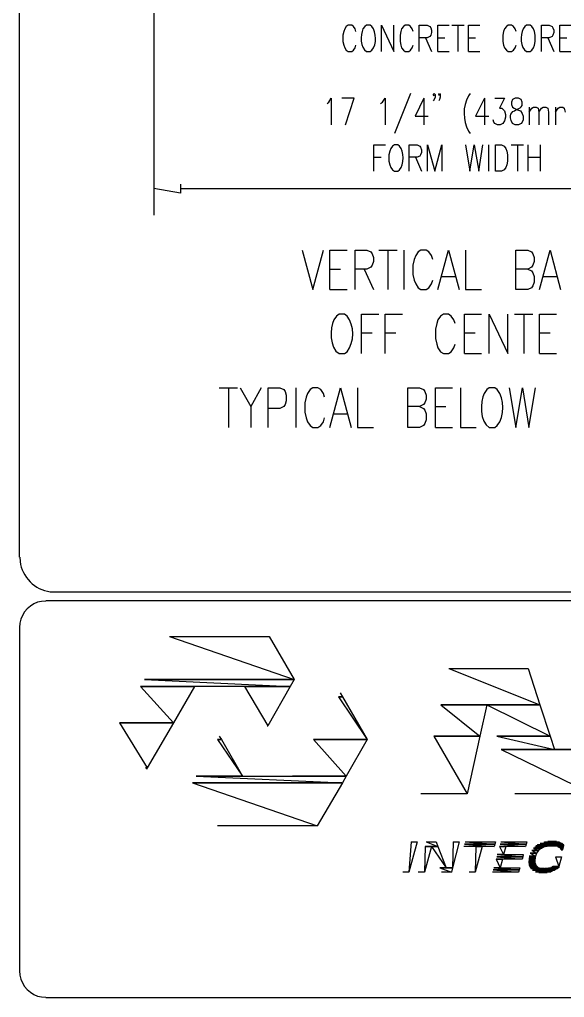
# Model space of a CAD drawing. Header units: millimetres. Extents: x 14 to 201, y 16 to 268.
# Drawn here: x 13.8 to 63, y 15.6 to 104 of the extents above; entities that cross this region are included whole.
import ezdxf

# ---------------------------------------------------------------- set-up
doc = ezdxf.new("R2010")
doc.units = ezdxf.units.MM
doc.layers.get('0').update_dxf_attribs({"linetype": 'CONTINUOUS'})

msp = doc.modelspace()

# ---------------------------------------------------------------- linework, layer by layer
at = {"color": 0}
for p, q in [((13.8424, 55.4136), (13.8424, 264.541)), ((25.9719, 112.861), (25.9719, 86.3177)), ((43.5183, 103.484), (43.349, 103.378)), ((43.8369, 103.484), (43.5183, 103.484)), ((43.9843, 103.378), (43.8369, 103.484)), ((45.1693, 103.484), (45.0219, 103.378)), ((45.4875, 103.484), (45.1693, 103.484)), ((45.6572, 103.378), (45.4875, 103.484)), ((46.524, 101.092), (46.524, 103.484)), ((46.524, 103.484), (47.6458, 101.092)), ((47.6458, 101.092), (47.6458, 103.484)), ((48.6625, 103.484), (48.514, 103.378)), ((48.9797, 103.484), (48.6625, 103.484)), ((49.149, 103.378), (48.9797, 103.484)), ((49.9318, 101.092), (49.9318, 103.484)), ((49.9318, 103.484), (50.6511, 103.484)), ((50.6511, 103.484), (50.884, 103.378)), ((51.6047, 101.092), (51.6047, 103.484)), ((51.6047, 103.484), (52.6411, 103.484)), ((52.874, 103.484), (53.9958, 103.484)), ((53.425, 103.484), (53.425, 101.092)), ((54.3775, 101.092), (54.3775, 103.484)), ((54.3775, 103.484), (55.4136, 103.484)), ((57.9547, 103.484), (57.8058, 103.378)), ((58.2718, 103.484), (57.9547, 103.484)), ((58.4412, 103.378), (58.2718, 103.484)), ((59.6265, 103.484), (59.4568, 103.378)), ((59.9447, 103.484), (59.6265, 103.484)), ((60.0922, 103.378), (59.9447, 103.484)), ((60.9808, 101.092), (60.9808, 103.484)), ((60.9808, 103.484), (61.6797, 103.484)), ((61.6797, 103.484), (61.9333, 103.378)), ((62.6318, 101.092), (62.6318, 103.484)), ((62.6318, 103.484), (63.6693, 103.484)), ((43.1161, 102.912), (43.0318, 102.574)), ((43.0318, 102.574), (43.0318, 102.003)), ((43.2015, 103.145), (43.1161, 102.912)), ((43.349, 103.378), (43.2015, 103.145)), ((44.1537, 103.145), (43.9843, 103.378)), ((44.2172, 102.912), (44.1537, 103.145)), ((45.0219, 103.378), (44.8525, 103.145)), ((48.2808, 102.912), (48.1969, 102.574)), ((48.1969, 102.574), (48.1969, 102.003)), ((48.3443, 103.145), (48.2808, 102.912)), ((48.514, 103.378), (48.3443, 103.145)), ((49.2965, 103.145), (49.149, 103.378)), ((49.3818, 102.912), (49.2965, 103.145)), ((50.884, 103.378), (50.9693, 103.251)), ((50.9693, 102.574), (50.884, 102.468)), ((50.9693, 103.251), (51.0536, 103.018)), ((51.0536, 102.807), (50.9693, 102.574)), ((51.0536, 103.018), (51.0536, 102.807)), ((57.5525, 102.912), (57.489, 102.574)), ((57.489, 102.574), (57.489, 102.003)), ((57.6365, 103.145), (57.5525, 102.912)), ((57.8058, 103.378), (57.6365, 103.145)), ((58.5886, 103.145), (58.4412, 103.378)), ((58.674, 102.912), (58.5886, 103.145)), ((59.4568, 103.378), (59.3094, 103.145)), ((60.2615, 103.145), (60.0922, 103.378)), ((60.3458, 102.912), (60.2615, 103.145)), ((60.409, 102.574), (60.3458, 102.912)), ((60.409, 102.003), (60.409, 102.574)), ((61.9333, 103.378), (61.9965, 103.251)), ((61.9965, 102.574), (61.9333, 102.468)), ((61.9965, 103.251), (62.0818, 103.018)), ((62.0818, 102.807), (61.9965, 102.574)), ((62.0818, 103.018), (62.0818, 102.807)), ((43.0318, 102.003), (43.1161, 101.663)), ((43.1161, 101.663), (43.2015, 101.431)), ((44.1537, 101.431), (44.2172, 101.663)), ((48.1969, 102.003), (48.2808, 101.663)), ((48.2808, 101.663), (48.3443, 101.431)), ((49.2965, 101.431), (49.3818, 101.663)), ((50.6511, 102.342), (49.9318, 102.342)), ((50.5037, 102.342), (51.0536, 101.092)), ((50.884, 102.468), (50.6511, 102.342)), ((51.6047, 102.342), (52.2386, 102.342)), ((54.3775, 102.342), (55.0125, 102.342)), ((57.489, 102.003), (57.5525, 101.663)), ((57.5525, 101.663), (57.6365, 101.431)), ((58.5886, 101.431), (58.674, 101.663)), ((60.2615, 101.431), (60.3458, 101.663)), ((60.3458, 101.663), (60.409, 102.003)), ((61.6797, 102.342), (60.9808, 102.342)), ((61.5322, 102.342), (62.0818, 101.092)), ((61.9333, 102.468), (61.6797, 102.342)), ((62.6318, 102.342), (63.2672, 102.342)), ((43.2015, 101.431), (43.349, 101.22)), ((43.349, 101.22), (43.5183, 101.092)), ((43.5183, 101.092), (43.8369, 101.092)), ((43.8369, 101.092), (43.9843, 101.22)), ((43.9843, 101.22), (44.1537, 101.431)), ((45.1693, 101.092), (45.4875, 101.092)), ((45.4875, 101.092), (45.6572, 101.22)), ((48.3443, 101.431), (48.514, 101.22)), ((48.514, 101.22), (48.6625, 101.092)), ((48.6625, 101.092), (48.9797, 101.092)), ((48.9797, 101.092), (49.149, 101.22)), ((49.149, 101.22), (49.2965, 101.431)), ((51.6047, 101.092), (52.6411, 101.092)), ((54.3775, 101.092), (55.4136, 101.092)), ((57.6365, 101.431), (57.8058, 101.22)), ((57.8058, 101.22), (57.9547, 101.092)), ((57.9547, 101.092), (58.2718, 101.092)), ((58.2718, 101.092), (58.4412, 101.22)), ((58.4412, 101.22), (58.5886, 101.431)), ((59.6265, 101.092), (59.9447, 101.092)), ((59.9447, 101.092), (60.0922, 101.22)), ((60.0922, 101.22), (60.2615, 101.431)), ((62.6318, 101.092), (63.6693, 101.092)), ((49.149, 97.324), (47.709, 93.6833)), ((51.2025, 97.2178), (51.2865, 97.324)), ((51.2865, 97.0911), (51.2025, 97.2178)), ((51.2865, 97.324), (51.3719, 97.2178)), ((51.3719, 97.2178), (51.2865, 97.0911)), ((51.3719, 97.2178), (51.3719, 96.9864)), ((51.689, 97.2178), (51.7744, 97.324)), ((51.7744, 97.0911), (51.689, 97.2178)), ((51.7744, 97.324), (51.8375, 97.2178)), ((51.8375, 97.2178), (51.7744, 97.0911)), ((51.8375, 97.2178), (51.8375, 96.9864)), ((54.5469, 97.324), (54.3775, 97.0911)), ((41.614, 96.4145), (41.7615, 96.5207)), ((41.7615, 96.5207), (41.9943, 96.8802)), ((41.9943, 96.8802), (41.9943, 94.488)), ((44.0697, 96.8802), (42.9465, 96.8802)), ((43.265, 94.488), (44.0697, 96.8802)), ((46.44, 96.4145), (46.6094, 96.5207)), ((46.6094, 96.5207), (46.8422, 96.8802)), ((46.8422, 96.8802), (46.8422, 94.488)), ((50.3343, 96.8802), (49.5515, 95.2708)), ((50.3343, 96.8802), (50.3343, 94.488)), ((51.2865, 96.7535), (51.2025, 96.6474)), ((51.3719, 96.9864), (51.2865, 96.7535)), ((51.7744, 96.7535), (51.689, 96.6474)), ((51.8375, 96.9864), (51.7744, 96.7535)), ((55.8161, 96.8802), (55.0125, 95.2708)), ((55.8161, 96.8802), (55.8161, 94.488)), ((56.7697, 96.8802), (57.6365, 96.8802)), ((57.6365, 96.8802), (57.1708, 95.9693)), ((58.3572, 96.7535), (58.2718, 96.5207)), ((58.2718, 96.5207), (58.2718, 96.3083)), ((58.5886, 96.8802), (58.3572, 96.7535)), ((58.9068, 96.8802), (58.5886, 96.8802)), ((59.14, 96.7535), (58.9068, 96.8802)), ((57.1708, 95.9693), (57.4036, 95.9693)), ((57.4036, 95.9693), (57.5525, 95.8427)), ((57.5525, 95.8427), (57.6365, 95.7365)), ((57.6365, 95.7365), (57.7219, 95.3989)), ((58.2718, 96.3083), (58.3572, 96.0755)), ((58.3572, 96.0755), (58.5047, 95.9693)), ((58.5047, 95.9693), (58.8215, 95.8427)), ((58.8215, 95.8427), (59.0765, 95.7365)), ((59.0765, 95.7365), (59.224, 95.5036)), ((59.224, 95.5036), (59.3094, 95.2708)), ((59.8593, 96.0755), (59.8593, 94.488)), ((59.8593, 95.6303), (60.0922, 95.9693)), ((60.0922, 95.9693), (60.2615, 96.0755)), ((60.2615, 96.0755), (60.4943, 96.0755)), ((60.4943, 96.0755), (60.664, 95.9693)), ((60.664, 95.9693), (60.7275, 95.6303)), ((60.7275, 95.6303), (60.9808, 95.9693)), ((60.7275, 95.6303), (60.7275, 94.488)), ((60.9808, 95.9693), (61.1297, 96.0755)), ((61.1297, 96.0755), (61.3625, 96.0755)), ((61.3625, 96.0755), (61.5322, 95.9693)), ((61.5322, 95.9693), (61.6162, 95.6303)), ((61.6162, 95.6303), (61.6162, 94.488)), ((62.2515, 96.0755), (62.2515, 94.488)), ((62.2515, 95.6303), (62.4844, 95.9693)), ((62.4844, 95.9693), (62.6318, 96.0755)), ((62.6318, 96.0755), (62.8869, 96.0755)), ((62.8869, 96.0755), (63.0343, 95.9693)), ((63.0343, 95.9693), (63.1197, 95.6303)), ((49.5515, 95.2708), (50.7365, 95.2708)), ((55.0125, 95.2708), (56.2183, 95.2708)), ((56.6843, 94.7208), (56.6, 94.9332)), ((56.7697, 94.5942), (56.6843, 94.7208)), ((57.0011, 94.488), (56.7697, 94.5942)), ((57.489, 94.5942), (57.234, 94.488)), ((57.6365, 94.827), (57.489, 94.5942)), ((57.7219, 95.166), (57.6365, 94.827)), ((57.7219, 95.3989), (57.7219, 95.166)), ((58.5886, 94.488), (58.3572, 94.5942)), ((59.14, 94.5942), (58.9068, 94.488)), ((59.224, 94.7208), (59.14, 94.5942)), ((59.3094, 94.9332), (59.224, 94.7208)), ((59.3094, 95.2708), (59.3094, 94.9332)), ((54.3775, 93.9161), (54.5469, 93.6833)), ((57.234, 94.488), (57.0011, 94.488)), ((58.9068, 94.488), (58.5886, 94.488)), ((45.8474, 90.2974), (45.8474, 92.6677)), ((45.8474, 92.6677), (46.8835, 92.6677)), ((47.286, 92.0958), (47.202, 91.7582)), ((47.3714, 92.3286), (47.286, 92.0958)), ((47.5188, 92.5615), (47.3714, 92.3286)), ((47.6885, 92.6677), (47.5188, 92.5615)), ((48.0053, 92.6677), (47.6885, 92.6677)), ((48.1542, 92.5615), (48.0053, 92.6677)), ((49.0224, 90.2974), (49.0224, 92.6677)), ((49.0224, 92.6677), (49.7417, 92.6677)), ((49.7417, 92.6677), (49.9745, 92.5615)), ((49.9745, 92.5615), (50.0585, 92.4553)), ((50.0585, 92.4553), (50.1442, 92.2239)), ((50.1442, 91.991), (50.0585, 91.7582)), ((50.1442, 92.2239), (50.1442, 91.991)), ((50.6938, 90.2974), (50.6938, 92.6677)), ((50.6938, 92.6677), (51.3292, 90.2974)), ((51.3292, 90.2974), (51.9645, 92.6677)), ((51.9645, 92.6677), (51.9645, 90.2974)), ((54.1016, 92.6677), (54.5042, 90.2974)), ((54.5042, 90.2974), (54.9067, 92.6677)), ((54.9067, 92.6677), (55.3089, 90.2974)), ((55.3089, 90.2974), (55.6891, 92.6677)), ((56.1756, 92.6677), (56.1756, 90.2974)), ((56.811, 90.2974), (56.811, 92.6677)), ((56.811, 92.6677), (57.3624, 92.6677)), ((57.3624, 92.6677), (57.5952, 92.5615)), ((57.5952, 92.5615), (57.7631, 92.3286)), ((57.7631, 92.3286), (57.8485, 92.0958)), ((57.8485, 92.0958), (57.912, 91.7582)), ((58.2291, 92.6677), (59.3506, 92.6677)), ((58.801, 92.6677), (58.801, 90.2974)), ((59.7531, 92.6677), (59.7531, 90.2974)), ((60.8542, 92.6677), (60.8542, 90.2974)), ((45.8474, 91.5458), (46.4827, 91.5458)), ((47.202, 91.7582), (47.202, 91.2068)), ((47.202, 91.2068), (47.286, 90.8678)), ((49.7417, 91.5458), (49.0224, 91.5458)), ((49.5928, 91.5458), (50.1442, 90.2974)), ((49.9745, 91.652), (49.7417, 91.5458)), ((50.0585, 91.7582), (49.9745, 91.652)), ((57.912, 91.2068), (57.8485, 90.8678)), ((57.912, 91.7582), (57.912, 91.2068)), ((59.7531, 91.5458), (60.8542, 91.5458)), ((47.286, 90.8678), (47.3714, 90.6364)), ((47.3714, 90.6364), (47.5188, 90.4035)), ((47.5188, 90.4035), (47.6885, 90.2974)), ((47.6885, 90.2974), (48.0053, 90.2974)), ((48.0053, 90.2974), (48.1542, 90.4035)), ((57.3624, 90.2974), (56.811, 90.2974)), ((57.5952, 90.4035), (57.3624, 90.2974)), ((57.7631, 90.6364), (57.5952, 90.4035)), ((57.8485, 90.8678), (57.7631, 90.6364)), ((28.3628, 88.3073), (25.9719, 88.7099)), ((28.3628, 89.1124), (28.3628, 88.3073)), ((28.3628, 88.7099), (78.3594, 88.7099)), ((39.3707, 83.1631), (40.3229, 79.5874)), ((40.3229, 79.5874), (41.275, 83.1631)), ((41.8677, 79.5874), (41.8677, 83.1631)), ((41.8677, 83.1631), (43.4125, 83.1631)), ((44.1332, 79.5874), (44.1332, 83.1631)), ((44.1332, 83.1631), (45.1915, 83.1631)), ((45.1915, 83.1631), (45.551, 82.9952)), ((46.2703, 83.1631), (47.9418, 83.1631)), ((47.0958, 83.1631), (47.0958, 79.5874)), ((48.5345, 83.1631), (48.5345, 79.5874)), ((50.0807, 83.1631), (49.8479, 82.9952)), ((50.5672, 83.1631), (50.0807, 83.1631)), ((50.8, 82.9952), (50.5672, 83.1631)), ((51.6255, 79.5874), (52.5776, 83.1631)), ((52.5776, 83.1631), (53.5298, 79.5874)), ((54.1239, 83.1631), (54.1239, 79.5874)), ((58.6535, 79.5874), (58.6535, 83.1631)), ((58.6535, 83.1631), (59.7323, 83.1631)), ((59.7323, 83.1631), (60.0714, 82.9952)), ((60.7907, 79.5874), (61.7432, 83.1631)), ((61.7432, 83.1631), (62.6953, 79.5874)), ((45.551, 82.9952), (45.6777, 82.8255)), ((45.6777, 82.8255), (45.8047, 82.4865)), ((45.8047, 82.4865), (45.8047, 82.127)), ((49.488, 82.3172), (49.3614, 81.788)), ((49.615, 82.6562), (49.488, 82.3172)), ((49.8479, 82.9952), (49.615, 82.6562)), ((51.0328, 82.6562), (50.8, 82.9952)), ((51.1598, 82.3172), (51.0328, 82.6562)), ((60.0714, 82.9952), (60.1984, 82.8255)), ((60.1984, 82.8255), (60.325, 82.4865)), ((60.325, 82.4865), (60.325, 82.127)), ((41.8677, 81.449), (42.8198, 81.449)), ((45.1915, 81.449), (44.1332, 81.449)), ((44.9584, 81.449), (45.8047, 79.5874)), ((45.551, 81.6183), (45.1915, 81.449)), ((45.6777, 81.788), (45.551, 81.6183)), ((45.8047, 82.127), (45.6777, 81.788)), ((49.3614, 81.788), (49.3614, 80.9417)), ((59.7323, 81.449), (58.6535, 81.449)), ((60.0714, 81.6183), (59.7323, 81.449)), ((59.7323, 81.449), (60.0714, 81.2793)), ((60.1984, 81.788), (60.0714, 81.6183)), ((60.325, 82.127), (60.1984, 81.788)), ((49.3614, 80.9417), (49.488, 80.4333)), ((49.488, 80.4333), (49.615, 80.0943)), ((51.0328, 80.0943), (51.1598, 80.4333)), ((51.985, 80.7724), (53.1703, 80.7724)), ((60.0714, 81.2793), (60.1984, 81.1114)), ((60.1984, 81.1114), (60.325, 80.7724)), ((60.325, 80.7724), (60.325, 80.264)), ((61.1505, 80.7724), (62.3355, 80.7724)), ((41.8677, 79.5874), (43.4125, 79.5874)), ((49.615, 80.0943), (49.8479, 79.7553)), ((49.8479, 79.7553), (50.0807, 79.5874)), ((50.0807, 79.5874), (50.5672, 79.5874)), ((50.5672, 79.5874), (50.8, 79.7553)), ((50.8, 79.7553), (51.0328, 80.0943)), ((54.1239, 79.5874), (55.5625, 79.5874)), ((59.7323, 79.5874), (58.6535, 79.5874)), ((60.0714, 79.7553), (59.7323, 79.5874)), ((60.1984, 79.925), (60.0714, 79.7553)), ((60.325, 80.264), (60.1984, 79.925)), ((42.46, 77.1948), (42.2271, 76.8558)), ((42.6932, 77.3645), (42.46, 77.1948)), ((43.1793, 77.3645), (42.6932, 77.3645)), ((43.4125, 77.1948), (43.1793, 77.3645)), ((44.7255, 73.8078), (44.7255, 77.3645)), ((44.7255, 77.3645), (46.2703, 77.3645)), ((46.863, 73.8078), (46.863, 77.3645)), ((46.863, 77.3645), (48.4078, 77.3645)), ((51.8583, 77.1948), (51.6255, 76.8558)), ((52.112, 77.3645), (51.8583, 77.1948)), ((52.5776, 77.3645), (52.112, 77.3645)), ((52.8105, 77.1948), (52.5776, 77.3645)), ((53.0655, 76.8558), (52.8105, 77.1948)), ((54.0177, 73.8078), (54.0177, 77.3645)), ((54.0177, 77.3645), (55.5625, 77.3645)), ((56.261, 73.8078), (56.261, 77.3645)), ((56.261, 77.3645), (57.9328, 73.8078)), ((57.9328, 73.8078), (57.9328, 77.3645)), ((58.5251, 77.3645), (60.1984, 77.3645)), ((59.3729, 77.3645), (59.3729, 73.8078)), ((60.7907, 73.8078), (60.7907, 77.3645)), ((60.7907, 77.3645), (62.3355, 77.3645)), ((51.5193, 76.5168), (51.3927, 76.0099)), ((51.3927, 76.0099), (51.3927, 75.1625)), ((51.6255, 76.8558), (51.5193, 76.5168)), ((53.1703, 76.5168), (53.0655, 76.8558)), ((44.7255, 75.6708), (45.6777, 75.6708)), ((46.863, 75.6708), (47.8151, 75.6708)), ((51.3927, 75.1625), (51.5193, 74.6552)), ((54.0177, 75.6708), (54.9698, 75.6708)), ((60.7907, 75.6708), (61.7432, 75.6708)), ((51.5193, 74.6552), (51.6255, 74.3162)), ((51.6255, 74.3162), (51.8583, 73.9771)), ((52.8105, 73.9771), (53.0655, 74.3162)), ((53.0655, 74.3162), (53.1703, 74.6552)), ((42.6932, 73.8078), (43.1793, 73.8078)), ((43.1793, 73.8078), (43.4125, 73.9771)), ((51.8583, 73.9771), (52.112, 73.8078)), ((52.112, 73.8078), (52.5776, 73.8078)), ((52.5776, 73.8078), (52.8105, 73.9771)), ((54.0177, 73.8078), (55.5625, 73.8078)), ((60.7907, 73.8078), (62.3355, 73.8078)), ((31.8561, 70.7182), (33.5277, 70.7182)), ((32.7022, 70.7182), (32.7022, 67.1407)), ((33.7606, 70.7182), (34.7128, 69.0245)), ((35.6665, 70.7182), (34.7128, 69.0245)), ((36.2797, 67.1407), (36.2797, 70.7182)), ((36.2797, 70.7182), (37.338, 70.7182)), ((37.338, 70.7182), (37.6975, 70.5485)), ((38.778, 70.7182), (38.778, 67.1407)), ((40.3229, 70.7182), (40.09, 70.5485)), ((40.7885, 70.7182), (40.3229, 70.7182)), ((41.0422, 70.5485), (40.7885, 70.7182)), ((41.8677, 67.1407), (42.8198, 70.7182)), ((42.8198, 70.7182), (43.772, 67.1407)), ((44.366, 70.7182), (44.366, 67.1407)), ((48.8957, 67.1407), (48.8957, 70.7182)), ((48.8957, 70.7182), (49.954, 70.7182)), ((49.954, 70.7182), (50.3135, 70.5485)), ((51.3927, 67.1407), (51.3927, 70.7182)), ((51.3927, 70.7182), (52.9375, 70.7182)), ((53.6582, 70.7182), (53.6582, 67.1407)), ((56.261, 70.7182), (56.0282, 70.5485)), ((56.7475, 70.7182), (56.261, 70.7182)), ((56.9807, 70.5485), (56.7475, 70.7182)), ((58.0595, 70.7182), (58.6535, 67.1407)), ((58.6535, 67.1407), (59.2459, 70.7182)), ((59.2459, 70.7182), (59.8385, 67.1407)), ((59.8385, 67.1407), (60.4312, 70.7182)), ((37.6975, 70.5485), (37.8245, 70.3792)), ((37.8245, 70.3792), (37.9307, 70.0401)), ((37.9307, 70.0401), (37.9307, 69.5332)), ((39.7302, 69.8708), (39.6035, 69.3635)), ((39.8364, 70.2098), (39.7302, 69.8708)), ((40.09, 70.5485), (39.8364, 70.2098)), ((41.275, 70.2098), (41.0422, 70.5485)), ((41.3812, 69.8708), (41.275, 70.2098)), ((50.3135, 70.5485), (50.4402, 70.3792)), ((50.4402, 70.3792), (50.5672, 70.0401)), ((50.5672, 70.0401), (50.5672, 69.7011)), ((56.0282, 70.5485), (55.7953, 70.2098)), ((34.7128, 69.0245), (34.7128, 67.1407)), ((37.6975, 69.0245), (37.338, 68.8552)), ((37.8245, 69.1942), (37.6975, 69.0245)), ((37.9307, 69.5332), (37.8245, 69.1942)), ((39.6035, 69.3635), (39.6035, 68.5161)), ((49.954, 69.0245), (48.8957, 69.0245)), ((50.3135, 69.1942), (49.954, 69.0245)), ((49.954, 69.0245), (50.3135, 68.8552)), ((50.4402, 69.3635), (50.3135, 69.1942)), ((50.5672, 69.7011), (50.4402, 69.3635)), ((51.3927, 69.0245), (52.3448, 69.0245)), ((37.338, 68.8552), (36.2797, 68.8552)), ((39.6035, 68.5161), (39.7302, 67.987)), ((42.2271, 68.3465), (43.4125, 68.3465)), ((50.3135, 68.8552), (50.4402, 68.6855)), ((50.4402, 68.6855), (50.5672, 68.3465)), ((50.5672, 68.3465), (50.5672, 67.8173)), ((39.7302, 67.987), (39.8364, 67.6494)), ((39.8364, 67.6494), (40.09, 67.3104)), ((40.09, 67.3104), (40.3229, 67.1407)), ((40.7885, 67.1407), (41.0422, 67.3104)), ((41.0422, 67.3104), (41.275, 67.6494)), ((41.275, 67.6494), (41.3812, 67.987)), ((50.3135, 67.3104), (49.954, 67.1407)), ((50.4402, 67.4797), (50.3135, 67.3104)), ((50.5672, 67.8173), (50.4402, 67.4797)), ((56.7475, 67.1407), (56.9807, 67.3104)), ((40.3229, 67.1407), (40.7885, 67.1407)), ((44.366, 67.1407), (45.8047, 67.1407)), ((49.954, 67.1407), (48.8957, 67.1407)), ((51.3927, 67.1407), (52.9375, 67.1407)), ((53.6582, 67.1407), (55.076, 67.1407)), ((56.261, 67.1407), (56.7475, 67.1407)), ((13.8644, 55.4136), (13.8851, 55.0125)), ((16.6164, 52.2813), (17.0174, 52.2609)), ((198.121, 52.2386), (17.0174, 52.2386)), ((16.214, 51.4354), (15.8323, 51.4131)), ((149.648, 51.4558), (16.214, 51.4558)), ((13.8644, 49.4453), (13.8424, 49.0636)), ((13.8424, 49.0636), (13.8424, 18.0123)), ((27.3678, 48.2381), (38.65, 44.3438)), ((27.3678, 48.2381), (36.3859, 48.2381)), ((36.3859, 48.2381), (38.65, 44.3438)), ((38.65, 44.3438), (25.1244, 44.3438)), ((25.1244, 44.3438), (38.2901, 43.7307)), ((25.1244, 44.3438), (38.65, 44.3438)), ((38.65, 44.3438), (38.2901, 43.7307)), ((38.2901, 43.7307), (24.7647, 43.7307)), ((24.7647, 43.7307), (27.7289, 40.429)), ((24.7647, 43.7307), (29.6333, 43.7307)), ((29.6333, 43.7307), (27.7289, 40.429)), ((34.1423, 43.7307), (36.2589, 40.174)), ((34.1423, 43.7307), (38.2901, 43.7307)), ((38.2901, 43.7307), (36.2589, 40.174)), ((27.7289, 40.429), (22.8603, 40.429)), ((22.8603, 40.429), (25.3793, 36.3636)), ((22.8603, 40.429), (27.7289, 40.429)), ((27.7289, 40.429), (25.3793, 36.3636)), ((36.1957, 40.174), (36.2589, 40.174)), ((36.2589, 40.174), (36.1957, 40.174)), ((36.2589, 40.174), (36.2162, 40.1327)), ((25.2098, 36.3636), (25.3793, 36.3636)), ((25.3793, 36.3636), (25.2098, 36.3636)), ((25.3793, 36.3636), (25.2939, 36.2162)), ((49.1917, 29.6761), (49.0001, 26.9448)), ((49.7417, 29.6761), (49.0001, 26.9448)), ((49.1917, 29.6761), (49.7417, 29.6761)), ((50.461, 29.2737), (50.3975, 26.9448)), ((51.0328, 29.2737), (50.3975, 26.9448)), ((51.6255, 29.2737), (50.461, 29.2737)), ((50.461, 29.2737), (51.0328, 29.2737)), ((50.5672, 29.6761), (51.6255, 29.2737)), ((50.5672, 29.6761), (51.4558, 29.6761)), ((51.0328, 29.2737), (52.3667, 27.3472)), ((51.0328, 29.2737), (51.6255, 29.2737)), ((51.4558, 29.6761), (51.6255, 29.2737)), ((51.6255, 29.2737), (52.3667, 27.3472)), ((53.0006, 29.6761), (52.9375, 27.3472)), ((53.552, 29.6761), (52.9375, 27.3472)), ((53.0006, 29.6761), (53.552, 29.6761)), ((56.7048, 29.2737), (53.975, 29.2737)), ((56.7697, 29.4845), (54.0177, 29.4845)), ((54.0177, 29.4845), (56.7048, 29.2737)), ((54.0177, 29.4845), (56.7697, 29.4845)), ((54.0812, 29.6761), (56.7697, 29.4845)), ((54.0812, 29.6761), (56.811, 29.6761)), ((55.0541, 29.2737), (54.9906, 26.9448)), ((55.626, 29.2737), (54.9906, 26.9448)), ((55.0541, 29.2737), (55.626, 29.2737)), ((56.7697, 29.4845), (56.7048, 29.2737)), ((56.811, 29.6761), (56.7697, 29.4845)), ((59.5422, 29.2737), (57.1927, 29.2737)), ((57.1927, 29.2737), (57.5525, 28.5323)), ((57.1927, 29.2737), (57.7427, 29.2737)), ((59.5835, 29.4845), (57.234, 29.4845)), ((57.234, 29.4845), (59.5422, 29.2737)), ((57.234, 29.4845), (59.5835, 29.4845)), ((57.2989, 29.6761), (59.5835, 29.4845)), ((57.2989, 29.6761), (59.647, 29.6761)), ((57.7427, 29.2737), (57.5525, 28.5323)), ((59.5835, 29.4845), (59.5422, 29.2737)), ((59.647, 29.6761), (59.5835, 29.4845)), ((61.1505, 29.2103), (60.3677, 29.2103)), ((60.3677, 29.2103), (61.003, 29.1248)), ((60.3677, 29.2103), (61.1505, 29.2103)), ((61.5957, 29.3164), (60.4739, 29.3164)), ((60.4739, 29.3164), (61.4895, 29.2943)), ((60.4739, 29.3164), (61.5957, 29.3164)), ((61.4895, 29.2943), (60.4739, 29.2943)), ((60.4739, 29.2943), (61.1505, 29.2103)), ((60.4739, 29.2943), (61.4895, 29.2943)), ((62.9708, 29.3371), (60.5151, 29.3371)), ((60.5151, 29.3371), (61.5957, 29.3164)), ((60.5151, 29.3371), (61.849, 29.3371)), ((62.9708, 29.3798), (60.5786, 29.3798)), ((60.5786, 29.3798), (62.9708, 29.3371)), ((60.5786, 29.3798), (62.9708, 29.3798)), ((62.9916, 29.4004), (60.6213, 29.4004)), ((60.6213, 29.4004), (62.9708, 29.3798)), ((60.6213, 29.4004), (62.9916, 29.4004)), ((62.8442, 29.5272), (60.8542, 29.5272)), ((60.8542, 29.5272), (62.8442, 29.5272)), ((60.8542, 29.5272), (62.8442, 29.5272)), ((60.8542, 29.5272), (62.9916, 29.4004)), ((60.8542, 29.5272), (62.8442, 29.5272)), ((61.1505, 29.2103), (61.003, 29.1248)), ((61.4895, 29.2943), (61.1505, 29.2103)), ((62.611, 29.6333), (61.171, 29.6333)), ((61.171, 29.6333), (62.8442, 29.5272)), ((61.171, 29.6333), (62.611, 29.6333)), ((62.5905, 29.654), (61.2345, 29.654)), ((61.2345, 29.654), (62.611, 29.6333)), ((61.2345, 29.654), (62.5905, 29.654)), ((61.5957, 29.3164), (61.4895, 29.2943)), ((62.3355, 29.7174), (61.5322, 29.7174)), ((61.5322, 29.7174), (62.5905, 29.654)), ((61.5322, 29.7174), (62.3355, 29.7174)), ((61.849, 29.3371), (61.5957, 29.3164)), ((62.2928, 29.7174), (61.6162, 29.7174)), ((61.6162, 29.7174), (62.3355, 29.7174)), ((61.6162, 29.7174), (62.3355, 29.7174)), ((61.849, 29.3371), (62.95, 29.3164)), ((61.849, 29.3371), (62.9708, 29.3371)), ((61.9125, 29.7394), (62.2928, 29.7174)), ((61.9125, 29.7394), (61.9333, 29.7394)), ((61.9333, 29.7394), (62.2928, 29.7174)), ((62.95, 29.3164), (62.1453, 29.3164)), ((62.1453, 29.3164), (62.9281, 29.231)), ((62.1453, 29.3164), (62.95, 29.3164)), ((62.3355, 29.7174), (62.5905, 29.654)), ((62.9281, 29.231), (62.4417, 29.231)), ((62.4417, 29.231), (62.9073, 29.0835)), ((62.4417, 29.231), (62.9281, 29.231)), ((62.5905, 29.654), (62.611, 29.6333)), ((62.611, 29.6333), (62.8442, 29.5272)), ((62.8442, 29.5272), (62.9916, 29.4004)), ((62.9281, 29.231), (62.9073, 29.0835)), ((62.95, 29.3164), (62.9281, 29.231)), ((62.9708, 29.3371), (62.95, 29.3164)), ((62.9916, 29.4004), (62.9708, 29.3798)), ((62.9708, 29.3798), (62.9708, 29.3371)), ((59.2875, 28.3215), (56.9376, 28.3215)), ((56.9376, 28.3215), (59.224, 28.1299)), ((56.9376, 28.3215), (59.2875, 28.3215)), ((57.5525, 28.5323), (56.9807, 28.5323)), ((56.9807, 28.5323), (59.2875, 28.3215)), ((56.9807, 28.5323), (59.3302, 28.5323)), ((59.2875, 28.3215), (59.224, 28.1299)), ((59.3302, 28.5323), (59.2875, 28.3215)), ((60.4312, 28.3848), (59.8593, 28.3848)), ((59.8593, 28.3848), (60.4312, 28.3628)), ((59.8593, 28.3848), (60.4312, 28.3848)), ((60.4312, 28.3628), (59.8593, 28.3628)), ((59.8593, 28.3628), (60.409, 28.3421)), ((59.8593, 28.3628), (60.4312, 28.3628)), ((60.409, 28.3421), (59.8593, 28.3421)), ((59.8593, 28.3421), (60.3885, 28.1726)), ((59.8593, 28.3421), (60.409, 28.3421)), ((60.5374, 28.6591), (59.9652, 28.6591)), ((59.9652, 28.6591), (60.5374, 28.6591)), ((59.9652, 28.6591), (60.5374, 28.6591)), ((59.9652, 28.6591), (60.4312, 28.3848)), ((59.9652, 28.6591), (60.5374, 28.6591)), ((60.7053, 28.8919), (60.0922, 28.8919)), ((60.0922, 28.8919), (60.7053, 28.8919)), ((60.0922, 28.8919), (60.7053, 28.8919)), ((60.0922, 28.8919), (60.5374, 28.6591)), ((60.0922, 28.8919), (60.7053, 28.8919)), ((60.9177, 29.0835), (60.241, 29.0835)), ((60.241, 29.0835), (60.7053, 28.8919)), ((60.241, 29.0835), (60.9177, 29.0835)), ((61.003, 29.1248), (60.2615, 29.1248)), ((60.2615, 29.1248), (60.9177, 29.0835)), ((60.2615, 29.1248), (61.003, 29.1248)), ((60.409, 28.3421), (60.3885, 28.1726)), ((60.4312, 28.3628), (60.409, 28.3421)), ((60.5374, 28.6591), (60.4312, 28.3848)), ((60.4312, 28.3848), (60.4312, 28.3628)), ((60.7053, 28.8919), (60.5374, 28.6591)), ((60.9177, 29.0835), (60.7053, 28.8919)), ((61.003, 29.1248), (60.9177, 29.0835)), ((62.2293, 28.3421), (62.5479, 27.4533)), ((62.2293, 28.3421), (62.7807, 28.3421)), ((62.7807, 28.3421), (62.5479, 27.4533)), ((62.9073, 29.0835), (62.6745, 29.0835)), ((62.6745, 29.0835), (62.8442, 28.8919)), ((62.6745, 29.0835), (62.9073, 29.0835)), ((62.9073, 29.0835), (62.8442, 28.8919)), ((62.8442, 28.8919), (62.8442, 28.8919)), ((59.224, 28.1299), (56.8745, 28.1299)), ((56.8745, 28.1299), (57.234, 27.3472)), ((56.8745, 28.1299), (57.4463, 28.1299)), ((57.4463, 28.1299), (57.234, 27.3472)), ((60.3677, 27.897), (59.7958, 27.897)), ((59.7958, 27.897), (60.3677, 27.8129)), ((59.7958, 27.897), (60.3677, 27.897)), ((60.3677, 27.8129), (59.7958, 27.8129)), ((59.7958, 27.8129), (60.4312, 27.6655)), ((59.7958, 27.8129), (60.3677, 27.8129)), ((60.3885, 28.1726), (59.8166, 28.1726)), ((59.8166, 28.1726), (60.3677, 28.0458)), ((59.8166, 28.1726), (60.3885, 28.1726)), ((60.3677, 28.0458), (59.8166, 28.0458)), ((59.8166, 28.0458), (60.3677, 27.897)), ((59.8166, 28.0458), (60.3677, 28.0458)), ((60.4312, 27.6655), (59.8166, 27.6655)), ((59.8166, 27.6655), (60.4516, 27.6007)), ((59.8166, 27.6655), (60.4312, 27.6655)), ((60.4516, 27.6007), (59.8385, 27.6007)), ((59.8385, 27.6007), (60.4943, 27.5373)), ((59.8385, 27.6007), (60.4516, 27.6007)), ((60.4943, 27.5373), (59.8593, 27.5373)), ((59.8593, 27.5373), (60.5786, 27.4533)), ((59.8593, 27.5373), (60.4943, 27.5373)), ((60.5786, 27.4533), (59.8798, 27.4533)), ((59.8798, 27.4533), (60.6848, 27.3678)), ((59.8798, 27.4533), (60.5786, 27.4533)), ((60.3885, 28.1726), (60.3677, 28.0458)), ((60.3677, 28.0458), (60.3677, 27.897)), ((60.3677, 27.897), (60.3677, 27.8129)), ((60.3677, 27.8129), (60.4312, 27.6655)), ((60.4312, 27.6655), (60.4516, 27.6007)), ((60.4516, 27.6007), (60.4943, 27.5373)), ((60.4943, 27.5373), (60.5786, 27.4533)), ((60.5786, 27.4533), (60.6848, 27.3678)), ((62.5479, 27.4106), (61.9333, 27.4106)), ((61.9333, 27.4106), (62.5256, 27.3678)), ((61.9333, 27.4106), (62.5479, 27.4106)), ((62.5479, 27.4533), (61.9965, 27.4533)), ((61.9965, 27.4533), (62.5479, 27.4106)), ((61.9965, 27.4533), (62.5479, 27.4533)), ((62.5479, 27.4106), (62.5256, 27.3678)), ((62.5479, 27.4533), (62.5479, 27.4106)), ((49.0001, 26.9448), (48.4505, 26.9448)), ((50.3975, 26.9448), (49.8479, 26.9448)), ((52.3667, 27.3472), (51.7948, 27.3472)), ((51.7948, 27.3472), (52.8327, 26.9448)), ((51.7948, 27.3472), (52.9375, 27.3472)), ((52.8327, 26.9448), (51.9423, 26.9448)), ((52.9375, 27.3472), (52.3667, 27.3472)), ((52.9375, 27.3472), (52.8327, 26.9448)), ((54.9906, 26.9448), (54.4407, 26.9448)), ((58.9068, 26.9448), (56.5573, 26.9448)), ((58.9703, 27.157), (56.6208, 27.157)), ((56.6208, 27.157), (58.9068, 26.9448)), ((56.6208, 27.157), (58.9703, 27.157)), ((57.234, 27.3472), (56.6635, 27.3472)), ((56.6635, 27.3472), (58.9703, 27.157)), ((56.6635, 27.3472), (59.013, 27.3472)), ((58.9703, 27.157), (58.9068, 26.9448)), ((59.013, 27.3472), (58.9703, 27.157)), ((60.6848, 27.3678), (59.9447, 27.3678)), ((59.9447, 27.3678), (60.9604, 27.2838)), ((59.9447, 27.3678), (60.6848, 27.3678)), ((60.9604, 27.2838), (60.0082, 27.2838)), ((60.0082, 27.2838), (61.1078, 27.2631)), ((60.0082, 27.2838), (60.9604, 27.2838)), ((61.1078, 27.2631), (60.0082, 27.2631)), ((60.0082, 27.2631), (61.1932, 27.2631)), ((60.0082, 27.2631), (61.1932, 27.2631)), ((61.1932, 27.2631), (60.0287, 27.2631)), ((60.0287, 27.2631), (61.2567, 27.2631)), ((60.0287, 27.2631), (61.2567, 27.2631)), ((60.0287, 27.2631), (62.1453, 27.1143)), ((60.0287, 27.2631), (62.3782, 27.2631)), ((62.1453, 27.1143), (60.1761, 27.1143)), ((60.1761, 27.1143), (62.1026, 27.1143)), ((60.1761, 27.1143), (62.1453, 27.1143)), ((62.1026, 27.1143), (60.1984, 27.1143)), ((60.1984, 27.1143), (61.8285, 26.9875)), ((60.1984, 27.1143), (62.1026, 27.1143)), ((61.8285, 26.9875), (60.4312, 26.9875)), ((60.4312, 26.9875), (61.8063, 26.9875)), ((60.4312, 26.9875), (61.8285, 26.9875)), ((61.8063, 26.9875), (60.4516, 26.9875)), ((60.4516, 26.9875), (61.4895, 26.9241)), ((60.4516, 26.9875), (61.8063, 26.9875)), ((60.6848, 27.3678), (60.9604, 27.2838)), ((61.4895, 26.9241), (60.7275, 26.9241)), ((60.7275, 26.9241), (61.4041, 26.9241)), ((60.7275, 26.9241), (61.4895, 26.9241)), ((61.4041, 26.9241), (60.7702, 26.9241)), ((60.7702, 26.9241), (61.1297, 26.9034)), ((60.7702, 26.9241), (61.4041, 26.9241)), ((60.9604, 27.2838), (61.1078, 27.2631)), ((61.4041, 26.9241), (61.1297, 26.9034)), ((62.3782, 27.2631), (61.2567, 27.2631)), ((62.3782, 27.2631), (61.3198, 27.2631)), ((61.3198, 27.2631), (62.3782, 27.2631)), ((61.3198, 27.2631), (62.3782, 27.2631)), ((61.4895, 26.9241), (61.4041, 26.9241)), ((61.8063, 26.9875), (61.4895, 26.9241)), ((62.4209, 27.2838), (61.5735, 27.2838)), ((61.5735, 27.2838), (62.3782, 27.2631)), ((61.5735, 27.2838), (62.4209, 27.2838)), ((62.4417, 27.3044), (61.6162, 27.3044)), ((61.6162, 27.3044), (62.4209, 27.2838)), ((61.6162, 27.3044), (62.4417, 27.3044)), ((62.5256, 27.3678), (61.8063, 27.3678)), ((61.8063, 27.3678), (62.4417, 27.3044)), ((61.8063, 27.3678), (62.5256, 27.3678)), ((61.8285, 26.9875), (61.8063, 26.9875)), ((62.1026, 27.1143), (61.8285, 26.9875)), ((62.1453, 27.1143), (62.1026, 27.1143)), ((62.3782, 27.2631), (62.1453, 27.1143)), ((62.4209, 27.2838), (62.3782, 27.2631)), ((62.4417, 27.3044), (62.4209, 27.2838)), ((62.5256, 27.3678), (62.4417, 27.3044)), ((13.8424, 18.0123), (13.8644, 17.632)), ((15.8323, 15.6628), (16.214, 15.6421)), ((16.214, 15.6215), (149.648, 15.6215))]:
    msp.add_line(p, q, dxfattribs=at)
at = {"color": 251}
for p, q in [((52.6203, 45.339), (60.8334, 42.0578)), ((52.6203, 45.339), (59.775, 45.339)), ((59.775, 45.339), (60.8334, 42.0578)), ((42.9891, 42.799), (42.6297, 42.799)), ((42.6297, 42.799), (45.2328, 38.9255)), ((42.6297, 42.799), (42.9891, 42.799)), ((42.799, 43.138), (42.9891, 42.799)), ((42.9891, 42.799), (45.2328, 38.9255)), ((60.8334, 42.0578), (51.8791, 42.0578)), ((51.8791, 42.0578), (55.4136, 39.2218)), ((51.8791, 42.0578), (56.049, 42.0578)), ((56.049, 42.0578), (55.4136, 39.2218)), ((56.049, 42.0578), (61.7636, 39.2218)), ((56.049, 42.0578), (60.8334, 42.0578)), ((60.8334, 42.0578), (61.7636, 39.2218)), ((32.0669, 38.9255), (31.7073, 38.9255)), ((31.7073, 38.9255), (33.9728, 35.6235)), ((31.7073, 38.9255), (32.0669, 38.9255)), ((31.8768, 39.2218), (32.0669, 38.9255)), ((32.0669, 38.9255), (33.9728, 35.6235)), ((45.2328, 38.9255), (40.386, 38.9255)), ((40.386, 38.9255), (43.3282, 35.6235)), ((40.386, 38.9255), (45.2328, 38.9255)), ((45.2328, 38.9255), (43.3282, 35.6235)), ((55.4136, 39.2218), (51.2452, 39.2218)), ((51.2452, 39.2218), (54.2505, 34.0155)), ((51.2452, 39.2218), (55.4136, 39.2218)), ((55.4136, 39.2218), (54.2505, 34.0155)), ((61.7636, 39.2218), (56.9376, 39.2218)), ((56.9376, 39.2218), (62.1453, 38.0365)), ((56.9376, 39.2218), (61.7636, 39.2218)), ((61.7636, 39.2218), (62.1453, 38.0365)), ((62.1453, 38.0365), (57.3193, 38.0365)), ((57.3193, 38.0365), (65.574, 34.0155)), ((57.3193, 38.0365), (66.4849, 38.0365)), ((66.4849, 38.0365), (62.1453, 38.0365)), ((33.9728, 35.6235), (29.8028, 35.6235)), ((29.8028, 35.6235), (42.9891, 35.0091)), ((29.8028, 35.6235), (43.3282, 35.6235)), ((43.3282, 35.6235), (38.4803, 35.6235)), ((43.3282, 35.6235), (42.9891, 35.0091)), ((42.9891, 35.0091), (29.4638, 35.0091)), ((29.4638, 35.0091), (40.725, 31.1147)), ((29.4638, 35.0091), (42.9891, 35.0091)), ((42.9891, 35.0091), (40.725, 31.1147)), ((54.2505, 34.0155), (50.0807, 34.0155)), ((65.574, 34.0155), (58.5682, 34.0155)), ((40.725, 31.1147), (31.7073, 31.1147))]:
    msp.add_line(p, q, dxfattribs=at)
at = {"color": 0}
for points in [[(44.8525, 103.145), (44.6193, 102.558), (44.5795, 101.469), (45.1693, 101.092)], [(45.6572, 101.22), (46.1133, 101.765), (46.0911, 102.82), (45.6572, 103.378)], [(59.3094, 103.145), (59.0201, 102.593), (59.0419, 101.421), (59.6265, 101.092)], [(54.3775, 97.0911), (53.8441, 96.1224), (53.8536, 94.8877), (54.3775, 93.9161)], [(58.3572, 94.5942), (57.5331, 96.2586), (59.7299, 95.48), (59.14, 96.7535)], [(48.1542, 90.4035), (48.5937, 90.8801), (48.5937, 92.0845), (48.1542, 92.5615)], [(43.4125, 73.9771), (44.0972, 74.7903), (44.0972, 76.382), (43.4125, 77.1948)], [(42.2271, 76.8558), (41.8373, 76.1175), (41.8289, 74.2611), (42.6932, 73.8078)], [(55.7953, 70.2098), (55.4069, 69.4711), (55.3942, 67.594), (56.261, 67.1407)], [(56.9807, 67.3104), (57.6626, 68.1136), (57.6668, 69.7438), (56.9807, 70.5485)], [(13.8851, 55.0125), (14.0505, 53.6236), (15.2273, 52.4482), (16.6164, 52.2813)], [(15.8323, 51.4131), (14.8621, 51.2755), (14.0022, 50.4155), (13.8644, 49.4453)], [(13.8644, 17.632), (14.0022, 16.6619), (14.8621, 15.802), (15.8323, 15.6628)]]:
    msp.add_open_spline(points, degree=3, dxfattribs=at)

doc.saveas('drawing.dxf')
